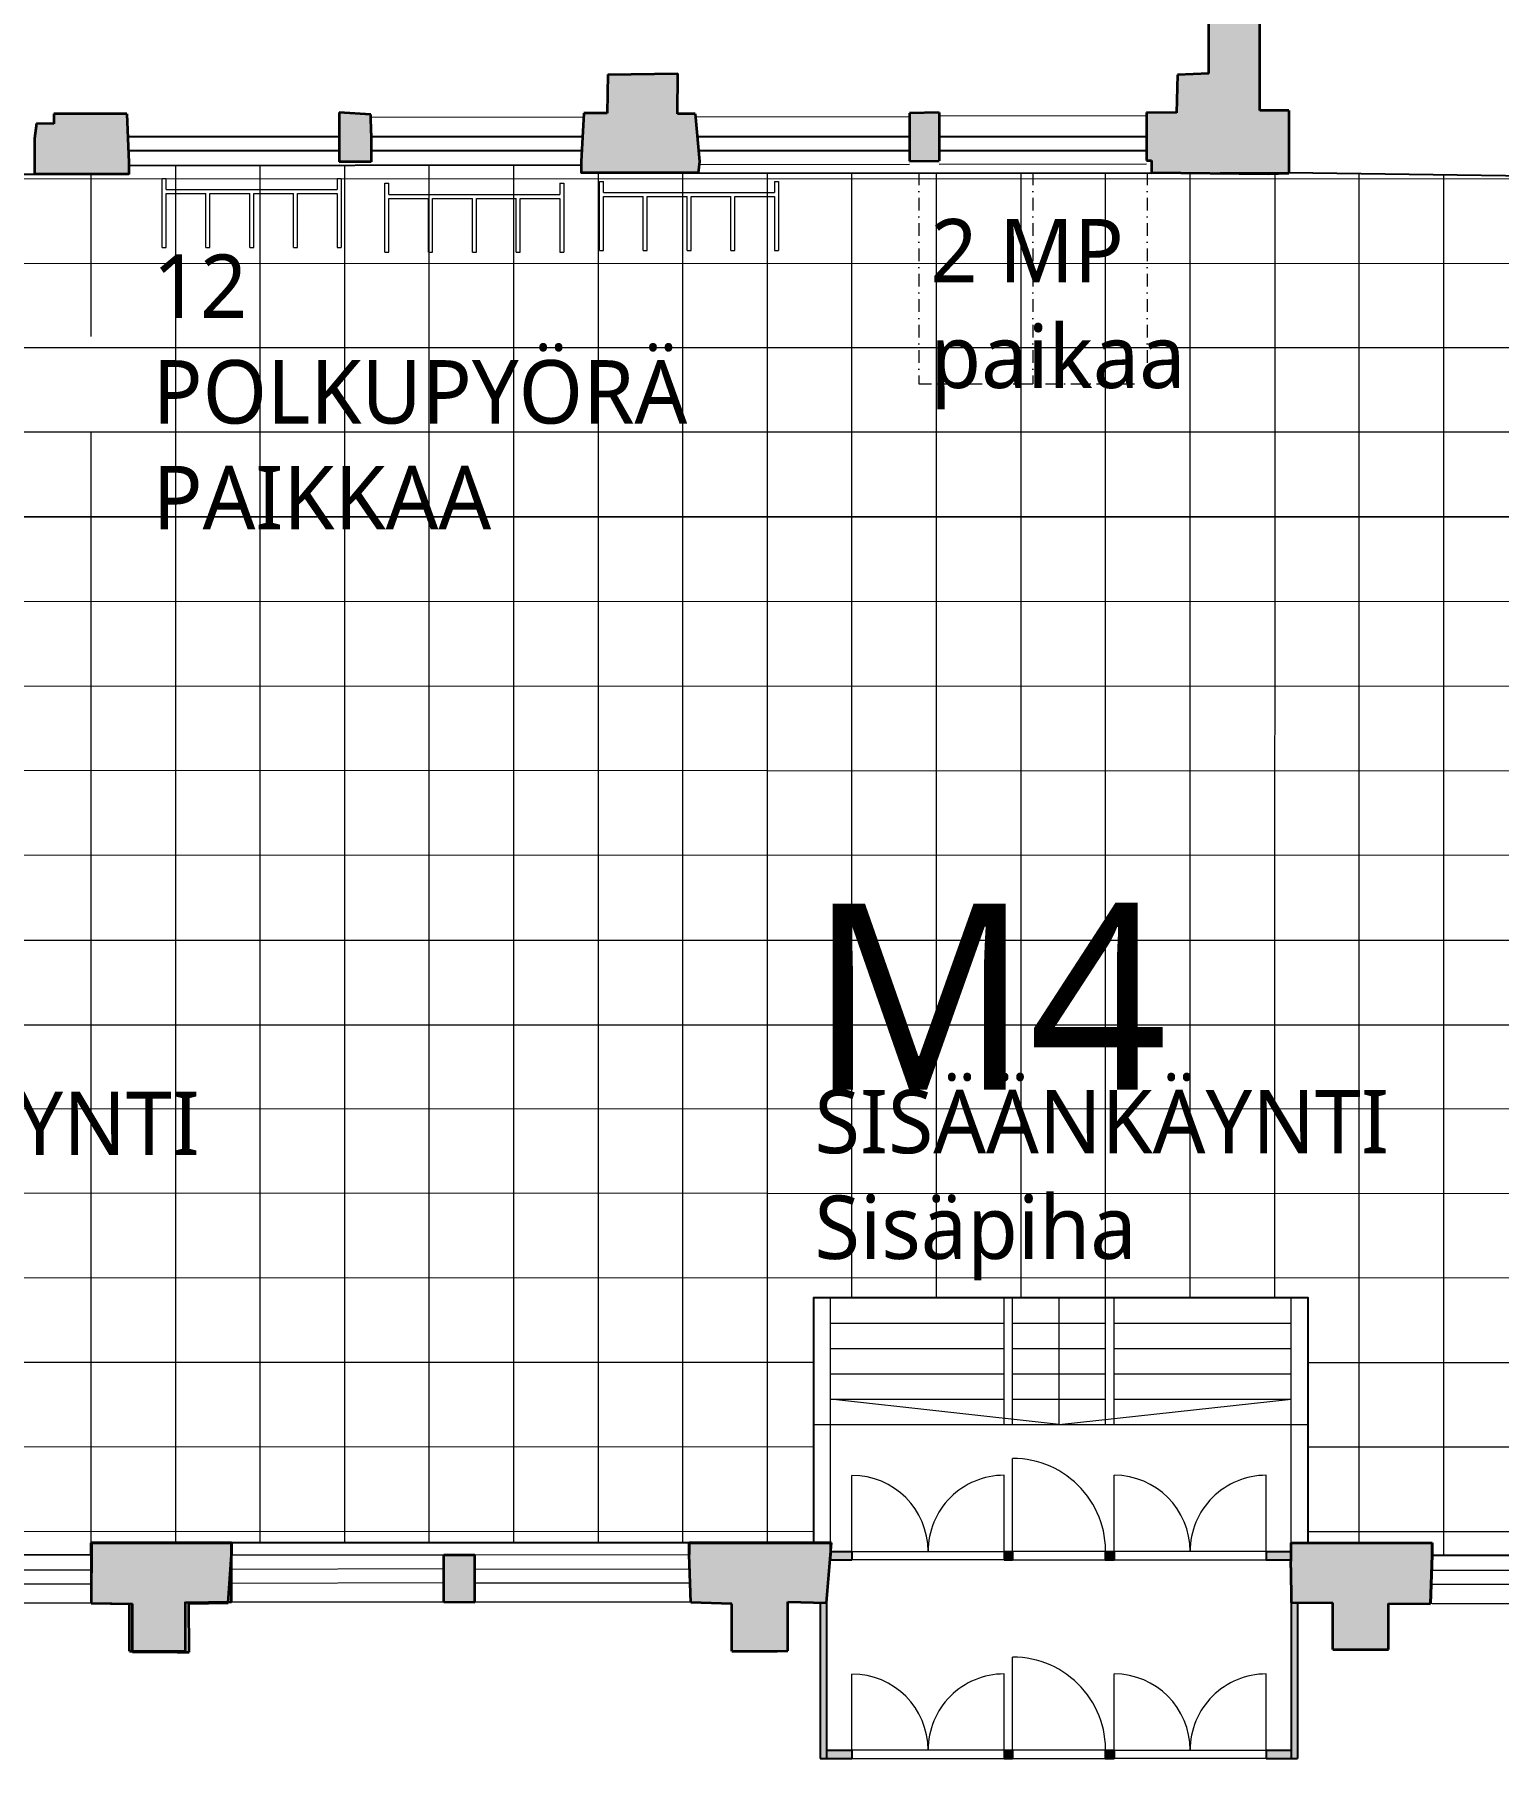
# Model space of a CAD drawing. Header units: millimetres. Extents: x -2569 to 735611, y -420503 to 265310.
# Drawn here: x 388174 to 405492, y 34517 to 54911 of the extents above; entities that cross this region are included whole.
import ezdxf

# ---------------------------------------------------------------- set-up
doc = ezdxf.new("R2010")
doc.units = ezdxf.units.MM
doc.linetypes.add('DASHDOT', pattern=[10, 5, -2.5, 0, -2.5])
doc.layers.add('00 APUVIIVA No plot', color=6, linetype='Continuous', plot=False)
doc.layers.add('02 IKKUNA', color=4, linetype='Continuous')
doc.layers.add('03 TEKSTIT', color=7, linetype='Continuous')
for name, color, linetype, lineweight in [('02 IKKUNAT', 130, 'Continuous', 13), ('02 KANTAVA', 24, 'Continuous', 35), ('02 KANTAVA _väri', 2, 'Continuous', 35), ('02 OVET', 5, 'Continuous', 13), ('02 RAPUT_HISSI', 1, 'Continuous', 5), ('02 SEINALINJA', 151, 'Continuous', 13), ('02 SEINÄLINJA', 151, 'Continuous', 9), ('02 VÄLISEINÄ', 21, 'Continuous', 25), ('02 VÄLISEINÄ _väri', 21, 'Continuous', 25), ('03 Rappukirjain Tapahtumatila', 1, 'Continuous', 18), ('10 AP2', 7, 'DASHDOT', 9), ('11 pyorateline', 250, 'Continuous', 9)]:
    doc.layers.add(name, color=color, linetype=linetype, lineweight=lineweight)
doc.layers.add('02 Ruudukko eheä', color=7, linetype='Continuous', lineweight=9, true_color=0x7c7887)
doc.styles.get("Standard").update_dxf_attribs({"font": ''})
doc.styles.get('Standard').set_extended_font_data('Roboto')

# ---------------------------------------------------------------- blocks, each defined once
blk = doc.blocks.new('teline-fillari')
at = {"ltscale": 30}
for p, q in [((-1324, 0), (-1324, 1020)), ((-1324, 1020), (-1264, 1020)), ((-1264, 855), (-1264, 1020)), ((1264, 1020), (1264, 855)), ((1264, 1020), (1324, 1020)), ((1324, 1020), (1324, 0)), ((-1264, 855), (1264, 855)), ((-1264, 795), (-678, 795)), ((-1264, 0), (-1264, 795)), ((-678, 0), (-678, 795)), ((-618, 795), (-30, 795)), ((-618, 0), (-618, 795)), ((-30, 0), (-30, 795)), ((30, 0), (30, 795)), ((30, 795), (618, 795)), ((618, 0), (618, 795)), ((678, 0), (678, 795)), ((678, 795), (1264, 795)), ((1264, 795), (1264, 0)), ((-678, 0), (-618, 0)), ((-30, 0), (30, 0)), ((-1324, 0), (-1264, 0)), ((618, 0), (678, 0)), ((1264, 0), (1324, 0))]:
    blk.add_line(p, q, dxfattribs=at)
blk = doc.blocks.new('MKH sisäpiha ruudutus')
at = {"layer": '00 APUVIIVA No plot'}
for points in [[(51759, 30142), (55925, 30152), (55926, 30010), (57557, 30021), (62920, 30034), (64558, 30011), (69923, 30013), (71492, 30004), (76855, 29996), (77610, 30003), (77610, 26958), (81258, 26940), (81256, 26819), (91524, 26857), (91524, 30007), (94288, 30007), (99055, 30007), (99055, 30110), (104406, 30119), (104406, 30024), (105792, 30024), (111153, 30020), (112779, 30028), (117332, 29965)], [(119883, 13666), (114470, 13666), (114470, 13817), (113007, 13817), (113007, 16717), (107154, 16716), (107155, 13816), (98612, 13816), (98612, 13674), (95859, 13673)]]:
    blk.add_lwpolyline(points, dxfattribs=at)
at = {"layer": '02 Ruudukko eheä'}
for p, q in [((98610, 28088), (98610, 30007)), ((99610, 13816), (99610, 30111)), ((100610, 13816), (100610, 30112)), ((101610, 13816), (101610, 30114)), ((102610, 13816), (102610, 30116)), ((103610, 13816), (103610, 30118)), ((104610, 13816), (104610, 30024)), ((105610, 13816), (105610, 30024)), ((106610, 13816), (106610, 30023)), ((107610, 16716), (107610, 30022)), ((108610, 16716), (108610, 30022)), ((109610, 16716), (109610, 30021)), ((110610, 16717), (110610, 30020)), ((111610, 16717), (111610, 30022)), ((112611, 16717), (112614, 30027)), ((113610, 13817), (113610, 30017)), ((114610, 13666), (114610, 30003)), ((91524, 29957), (127853, 29949)), ((91524, 28956), (127848, 28948)), ((91524, 27959), (127844, 27959)), ((91524, 26958), (127839, 26958)), ((98610, 13674), (98610, 26963)), ((50353, 25958), (127834, 25958)), ((90865, 25957), (127834, 25949)), ((50353, 24967), (127830, 24949)), ((50353, 23967), (127861, 23949)), ((50353, 22967), (127861, 22949)), ((57105, 21965), (127861, 21949)), ((57106, 20946), (127861, 20946)), ((57108, 19946), (127861, 19946)), ((59484, 18965), (127861, 18949)), ((60476, 17965), (127861, 17949)), ((67610, 16963), (127861, 16949)), ((95859, 15956), (107154, 15953)), ((113007, 15952), (127861, 15949)), ((95859, 14956), (107155, 14953)), ((113007, 14952), (127861, 14949)), ((95859, 13956), (107155, 13953)), ((113007, 13952), (127861, 13949))]:
    blk.add_line(p, q, dxfattribs=at)

msp = doc.modelspace()

# ---------------------------------------------------------------- hatches: boundary and pattern name
at = {"layer": '02 KANTAVA _väri'}
h = msp.add_hatch(color=256, dxfattribs=at)
h.dxf.hatch_style = 1
h.paths.add_polyline_path([(402660, 74827), (402398, 74816), (402398, 75436), (401300, 75436), (401300, 74869), (401665, 74869), (401660, 74538), (402047, 74534), (402073, 64963), (401785, 64963), (401658, 64963), (401658, 64678), (401649, 64214), (401649, 63924), (402044, 63926), (402058, 59526), (401910, 59518), (401910, 59216), (402065, 59200), (402065, 54448), (401694, 54432), (401682, 53984), (401327, 53989), (401327, 53419), (401388, 53419), (401388, 53275), (402770, 53259), (403013, 53267), (403010, 54011), (402670, 54011)])
h = msp.add_hatch(color=256, dxfattribs=at)
h.dxf.hatch_style = 1
h.paths.add_polyline_path([(395988, 53974), (395779, 53974), (395783, 54451), (394954, 54437), (394947, 53979), (394672, 53979), (394640, 53410), (394640, 53276), (396026, 53275), (396039, 53407)])
h = msp.add_hatch(color=256, dxfattribs=at)
h.dxf.hatch_style = 1
h.paths.add_polyline_path([(389268, 53972), (388968, 53972), (388960, 53973), (388710, 53973), (388693, 53964), (388407, 53974), (388401, 53856), (388197, 53859), (388175, 53682), (388175, 53258), (389290, 53258), (389291, 53398)])
h = msp.add_hatch(color=256, dxfattribs=at)
h.dxf.hatch_style = 1
h.paths.add_polyline_path([(392155, 53743), (392152, 53966), (391778, 53990), (391778, 53403), (392155, 53403)])
h = msp.add_hatch(color=256, dxfattribs=at)
h.dxf.hatch_style = 1
h.paths.add_polyline_path([(398877, 53989), (398525, 53981), (398525, 53414), (398877, 53415)])
for points in [[(390503, 37067), (388847, 37067), (388845, 36355), (389299, 36346), (389299, 35789), (389455, 35789), (389835, 35788), (389962, 35790), (389962, 36364), (390503, 36369)], [(404705, 36922), (404705, 37068), (403041, 37068), (403041, 36923), (403037, 36778), (403039, 36362), (403531, 36361), (403531, 35806), (403677, 35806), (404159, 35806), (404191, 35806), (404191, 36353), (404686, 36349)]]:
    msp.add_hatch(color=256, dxfattribs=at).paths.add_polyline_path(points)
h = msp.add_hatch(color=256, dxfattribs=at)
h.paths.add_polyline_path([(397589, 36928), (397589, 37067), (395917, 37067), (395917, 36929), (395937, 36364), (396422, 36346), (396422, 35789), (396578, 35789), (396958, 35788), (397085, 35790), (397085, 36372), (397544, 36361)])
h.paths.add_polyline_path([(393383, 36928), (393017, 36928), (393017, 36371), (393383, 36367)])
at = {"layer": '02 VÄLISEINÄ _väri'}
h = msp.add_hatch(color=256, dxfattribs=at)
h.dxf.hatch_style = 1
h.paths.add_polyline_path([(397589, 36928), (397589, 36967), (397844, 36967), (397844, 36867), (397584, 36867)])
h = msp.add_hatch(color=256, dxfattribs=at)
h.dxf.hatch_style = 1
h.paths.add_polyline_path([(399744, 36968), (399644, 36968), (399644, 36868), (399744, 36868)])
h = msp.add_hatch(color=256, dxfattribs=at)
h.dxf.hatch_style = 1
h.paths.add_polyline_path([(400944, 36968), (400844, 36968, -0.022763), (400840, 36868), (400944, 36868)])
h = msp.add_hatch(color=256, dxfattribs=at)
h.dxf.hatch_style = 1
h.paths.add_polyline_path([(403041, 36968), (402744, 36968), (402744, 36868), (403040, 36868), (403041, 36923)])
h = msp.add_hatch(color=256, dxfattribs=at)
h.dxf.hatch_style = 1
h.paths.add_polyline_path([(397544, 36361), (397469, 36363), (397469, 34517), (397544, 34517)])
h = msp.add_hatch(color=256, dxfattribs=at)
h.dxf.hatch_style = 1
h.paths.add_polyline_path([(403114, 36362), (403039, 36362), (403039, 34518), (403114, 34518)])
h = msp.add_hatch(color=256, dxfattribs=at)
h.dxf.hatch_style = 1
h.paths.add_polyline_path([(397844, 34617), (397544, 34617), (397544, 34517), (397844, 34517)])
h = msp.add_hatch(color=256, dxfattribs=at)
h.dxf.hatch_style = 1
h.paths.add_polyline_path([(399744, 34618), (399644, 34618), (399644, 34518), (399744, 34518)])
h = msp.add_hatch(color=256, dxfattribs=at)
h.dxf.hatch_style = 1
h.paths.add_polyline_path([(400944, 34618), (400844, 34618, -0.022763), (400840, 34518), (400944, 34518)])
h = msp.add_hatch(color=256, dxfattribs=at)
h.dxf.hatch_style = 1
h.paths.add_polyline_path([(403039, 34618), (402744, 34618), (402744, 34518), (403039, 34518)])

# ---------------------------------------------------------------- linework, layer by layer
at = {"layer": '02 IKKUNA', "color": 4}
for p, q in [((389275, 53705), (391777, 53705)), ((392154, 53705), (394657, 53705)), ((396012, 53705), (398523, 53705)), ((398876, 53705), (401326, 53705)), ((389281, 53540), (391777, 53540)), ((392154, 53540), (394657, 53540)), ((396027, 53540), (398523, 53540)), ((398876, 53540), (401326, 53540))]:
    msp.add_line(p, q, dxfattribs=at)
at = {"layer": '02 IKKUNAT', "linetype": 'Continuous'}
for p, q in [((386295, 36749), (388845, 36749)), ((390503, 36756), (393016, 36766)), ((393383, 36762), (395938, 36759)), ((404686, 36745), (407236, 36745)), ((386295, 36584), (388845, 36584)), ((390503, 36591), (393016, 36601)), ((393383, 36597), (395938, 36594)), ((404686, 36580), (407236, 36580)), ((404686, 36579), (407236, 36579))]:
    msp.add_line(p, q, dxfattribs=at)
at = {"layer": '02 KANTAVA'}
for p, q in [((402670, 54011), (402660, 74827)), ((402065, 54448), (402065, 59200)), ((394954, 54437), (394947, 53979)), ((394954, 54437), (395783, 54451)), ((395779, 53974), (395783, 54451)), ((401694, 54432), (401682, 53984)), ((402065, 54448), (401694, 54432)), ((388197, 53859), (388175, 53682)), ((388401, 53856), (388197, 53859)), ((388401, 53974), (388401, 53856)), ((389268, 53972), (388401, 53974)), ((389268, 53972), (389291, 53398)), ((392152, 53966), (391778, 53990)), ((391778, 53990), (391778, 53403)), ((392155, 53743), (392152, 53966)), ((394672, 53979), (394640, 53410)), ((394947, 53979), (394672, 53979)), ((395988, 53974), (395779, 53974)), ((395988, 53974), (396039, 53407)), ((398877, 53989), (398525, 53981)), ((398525, 53981), (398525, 53414)), ((398877, 53989), (398877, 53415)), ((401682, 53984), (401327, 53989)), ((401327, 53989), (401327, 53419)), ((403010, 54011), (402670, 54011)), ((403010, 54011), (403013, 53267)), ((388175, 53682), (388175, 53258)), ((392155, 53743), (392155, 53403)), ((389290, 53258), (388175, 53258)), ((389291, 53398), (389290, 53258)), ((392155, 53403), (391778, 53403)), ((394640, 53410), (394640, 53276)), ((396026, 53275), (394640, 53276)), ((396039, 53407), (396026, 53275)), ((398525, 53414), (398877, 53415)), ((401327, 53419), (401388, 53419)), ((401388, 53419), (401388, 53275)), ((402770, 53259), (401388, 53275)), ((403013, 53267), (402770, 53259)), ((388847, 37067), (388845, 36355)), ((388846, 36925), (388845, 36354)), ((388846, 36925), (388845, 36354)), ((388846, 36925), (388845, 36354)), ((388846, 36925), (388845, 36354)), ((388846, 37067), (390503, 37067)), ((388846, 36925), (388846, 37067)), ((388846, 37067), (390503, 37067)), ((388846, 36925), (388846, 37067)), ((388846, 37067), (390503, 37067)), ((388846, 36925), (388846, 37067)), ((388846, 37067), (390503, 37067)), ((388846, 36925), (388846, 37067)), ((390503, 37067), (388847, 37067)), ((390466, 36360), (390503, 36926)), ((390466, 36360), (390503, 36926)), ((390466, 36360), (390503, 36926)), ((390466, 36360), (390503, 36926)), ((390503, 36369), (390503, 37067)), ((390503, 37067), (390503, 36926)), ((390503, 37067), (390503, 36926)), ((390503, 37067), (390503, 36926)), ((390503, 37067), (390503, 36926)), ((393017, 36371), (393017, 36928)), ((393017, 36928), (393383, 36928)), ((393017, 36371), (393017, 36928)), ((393017, 36928), (393383, 36928)), ((393017, 36371), (393017, 36928)), ((393017, 36928), (393383, 36928)), ((393017, 36371), (393017, 36928)), ((393017, 36928), (393383, 36928)), ((393017, 36371), (393017, 36928)), ((393017, 36928), (393383, 36928)), ((393383, 36367), (393383, 36928)), ((393383, 36367), (393383, 36928)), ((393383, 36367), (393383, 36928)), ((393383, 36367), (393383, 36928)), ((393383, 36367), (393383, 36928)), ((397600, 37067), (395917, 37067)), ((395917, 37067), (395917, 36929)), ((395917, 36929), (395917, 37067)), ((395917, 37067), (397589, 37067)), ((395917, 36929), (395917, 37067)), ((395917, 37067), (397589, 37067)), ((395917, 36929), (395917, 37067)), ((395917, 37067), (397589, 37067)), ((395917, 36929), (395917, 37067)), ((395917, 37067), (397589, 37067)), ((395937, 36364), (395917, 36929)), ((395937, 36364), (395917, 36929)), ((395937, 36364), (395917, 36929)), ((395937, 36364), (395917, 36929)), ((395937, 36364), (395917, 36929)), ((397544, 36361), (397600, 37067)), ((397544, 36361), (397589, 36928)), ((397544, 36361), (397589, 36928)), ((397544, 36361), (397589, 36928)), ((397544, 36361), (397589, 36928)), ((397589, 37067), (397589, 36928)), ((397589, 37067), (397589, 36928)), ((397589, 37067), (397589, 36928)), ((397589, 37067), (397589, 36928)), ((397589, 37067), (397589, 36928)), ((403037, 36778), (403041, 36923)), ((403037, 36778), (403041, 36923)), ((403037, 36778), (403041, 36923)), ((403041, 37068), (404705, 37068)), ((403041, 36923), (403041, 37068)), ((403041, 37068), (404705, 37068)), ((403041, 36923), (403041, 37068)), ((403041, 37068), (404705, 37068)), ((403041, 36923), (403041, 37068)), ((403041, 37068), (404705, 37068)), ((403041, 36923), (403041, 37068)), ((403041, 37068), (404705, 37068)), ((403041, 36923), (403041, 37068)), ((404686, 36349), (404705, 36922)), ((404705, 36922), (404686, 36349)), ((404705, 36922), (404686, 36349)), ((404705, 37068), (404705, 36922)), ((404705, 37068), (404705, 36922)), ((404705, 37068), (404705, 36922)), ((404705, 37068), (404705, 36922)), ((404705, 37068), (404705, 36922)), ((403037, 36778), (403039, 36362)), ((403037, 36778), (403039, 36362)), ((403037, 36778), (403039, 36362)), ((388845, 36355), (389299, 36346)), ((388845, 36354), (389335, 36347)), ((388845, 36354), (389335, 36347)), ((388845, 36354), (389335, 36347)), ((388845, 36354), (389335, 36347)), ((389299, 35789), (389299, 36346)), ((389335, 35779), (389335, 36347)), ((389335, 35779), (389335, 36347)), ((389335, 35779), (389335, 36347)), ((389335, 35779), (389335, 36347)), ((389962, 35790), (389962, 36372)), ((389962, 36364), (390503, 36369)), ((389998, 36353), (390466, 36360)), ((389998, 36353), (390466, 36360)), ((389998, 36353), (390466, 36360)), ((389998, 36353), (390466, 36360)), ((390003, 35776), (389998, 36353)), ((390003, 35776), (389998, 36353)), ((390003, 35776), (389998, 36353)), ((390003, 35776), (389998, 36353)), ((393017, 36371), (393383, 36367)), ((393017, 36371), (393383, 36367)), ((393017, 36371), (393383, 36367)), ((393017, 36371), (393383, 36367)), ((393017, 36371), (393383, 36367)), ((396422, 36346), (395937, 36364)), ((396422, 36346), (395937, 36364)), ((396422, 36346), (395937, 36364)), ((396422, 36346), (395937, 36364)), ((396422, 36346), (395937, 36364)), ((396422, 35789), (396422, 36346)), ((396422, 35789), (396422, 36346)), ((396422, 35789), (396422, 36346)), ((396422, 35789), (396422, 36346)), ((396422, 35789), (396422, 36346)), ((397085, 35790), (397085, 36372)), ((397085, 36372), (397544, 36361)), ((397085, 35790), (397085, 36372)), ((397085, 36372), (397544, 36361)), ((397085, 35790), (397085, 36372)), ((397085, 36372), (397544, 36361)), ((397085, 35790), (397085, 36372)), ((397085, 36372), (397544, 36361)), ((397085, 35790), (397085, 36372)), ((397085, 36372), (397544, 36361)), ((403039, 36362), (403531, 36361)), ((403039, 36362), (403531, 36361)), ((403039, 36362), (403531, 36361)), ((403039, 36362), (403531, 36361)), ((403039, 36362), (403531, 36361)), ((403531, 35806), (403531, 36361)), ((403531, 35806), (403531, 36361)), ((403531, 35806), (403531, 36361)), ((403531, 35806), (403531, 36361)), ((403531, 35806), (403531, 36361)), ((404191, 35806), (404191, 36353)), ((404191, 36353), (404686, 36349)), ((404191, 35806), (404191, 36353)), ((404191, 36353), (404686, 36349)), ((404191, 35806), (404191, 36353)), ((404191, 36353), (404686, 36349)), ((404191, 35806), (404191, 36353)), ((404191, 36353), (404686, 36349)), ((404191, 35806), (404191, 36353)), ((404191, 36353), (404686, 36349)), ((389299, 35789), (389455, 35789)), ((389335, 35779), (389480, 35778)), ((389335, 35779), (389480, 35778)), ((389335, 35779), (389480, 35778)), ((389335, 35779), (389480, 35778)), ((389455, 35789), (389835, 35788)), ((389480, 35778), (389860, 35778)), ((389480, 35778), (389860, 35778)), ((389480, 35778), (389860, 35778)), ((389480, 35778), (389860, 35778)), ((389835, 35788), (389962, 35790)), ((389860, 35776), (390003, 35776)), ((389860, 35776), (390003, 35776)), ((389860, 35776), (390003, 35776)), ((389860, 35776), (390003, 35776)), ((396422, 35789), (396578, 35789)), ((396422, 35789), (396578, 35789)), ((396422, 35789), (396578, 35789)), ((396422, 35789), (396578, 35789)), ((396422, 35789), (396578, 35789)), ((396578, 35789), (396958, 35788)), ((396578, 35789), (396958, 35788)), ((396578, 35789), (396958, 35788)), ((396578, 35789), (396958, 35788)), ((396578, 35789), (396958, 35788)), ((396958, 35788), (397085, 35790)), ((396958, 35788), (397085, 35790)), ((396958, 35788), (397085, 35790)), ((396958, 35788), (397085, 35790)), ((396958, 35788), (397085, 35790)), ((403531, 35806), (403677, 35806)), ((403531, 35806), (404191, 35806)), ((403531, 35806), (404191, 35806)), ((403677, 35806), (404159, 35806)), ((404057, 35806), (404191, 35806))]:
    msp.add_line(p, q, dxfattribs=at)
at = {"layer": '02 OVET'}
for p, q in [((399744, 36868), (399744, 38068)), ((397844, 36867), (397844, 37867)), ((399644, 36868), (399644, 37868)), ((400944, 36868), (400944, 37868)), ((402744, 36868), (402744, 37868)), ((397844, 36967), (399644, 36967)), ((399644, 36967), (399644, 36868)), ((400840, 36968), (399744, 36968)), ((400840, 36868), (400840, 36968)), ((402744, 36968), (400944, 36968)), ((402744, 36868), (402744, 36968)), ((399644, 36868), (397844, 36867)), ((399744, 36868), (400840, 36868)), ((400944, 36868), (402744, 36868)), ((399744, 34518), (399744, 35718)), ((397844, 34517), (397844, 35517)), ((399644, 34518), (399644, 35518)), ((400944, 34518), (400944, 35518)), ((402744, 34518), (402744, 35518)), ((399644, 34618), (397844, 34617)), ((397844, 34517), (399644, 34518)), ((399644, 34518), (399644, 34618)), ((400840, 34618), (399744, 34618)), ((399744, 34518), (400840, 34518)), ((400840, 34518), (400840, 34618)), ((400944, 34518), (400944, 34618)), ((400944, 34618), (402744, 34618)), ((402744, 34518), (400944, 34518))]:
    msp.add_line(p, q, dxfattribs=at)
for centre, radius, start, end in [((399744, 36968), 1100, 354.7866, 90.0025), ((397844, 36967), 900, 0.0025, 90.0025), ((399644, 36968), 900, 90.0025, 180.0025), ((400944, 36968), 900, 0.0025, 90.0025), ((402744, 36968), 900, 90.0025, 180.0025), ((399744, 34618), 1100, 354.7866, 90.0025), ((397844, 34617), 900, 0.0025, 90.0025), ((399644, 34618), 900, 90.0025, 180.0025), ((400944, 34618), 900, 0.0025, 90.0025), ((402744, 34618), 900, 90.0025, 180.0025)]:
    msp.add_arc(centre, radius, start, end, dxfattribs=at)
at = {"layer": '02 RAPUT_HISSI'}
for p, q in [((397389, 39967), (403241, 39968)), ((397389, 37067), (397389, 39967)), ((397589, 37067), (397589, 39967)), ((399644, 38468), (399644, 39968)), ((399744, 38468), (399744, 39968)), ((400294, 38468), (400294, 39968)), ((400844, 38468), (400844, 39968)), ((400944, 38468), (400944, 39968)), ((403041, 37068), (403041, 39968)), ((403241, 37068), (403241, 39968)), ((397589, 39667), (399644, 39668)), ((399744, 39668), (400844, 39668)), ((400944, 39668), (403041, 39668)), ((397589, 39367), (399644, 39368)), ((399744, 39368), (400844, 39368)), ((400944, 39368), (403041, 39368)), ((397589, 39067), (399644, 39068)), ((399744, 39068), (400844, 39068)), ((400944, 39068), (403041, 39068)), ((397589, 38767), (399644, 38768)), ((400294, 38468), (397589, 38767)), ((399744, 38768), (400844, 38768)), ((400294, 38468), (403041, 38768)), ((400944, 38768), (403041, 38768)), ((397389, 38467), (403241, 38468))]:
    msp.add_line(p, q, dxfattribs=at)
at = {"layer": '02 SEINALINJA', "linetype": 'Continuous'}
for p, q in [((387273, 36924), (388846, 36925)), ((390503, 36926), (393017, 36928)), ((393383, 36928), (395917, 36929)), ((404705, 36922), (407236, 36920)), ((388845, 36355), (386295, 36354)), ((390503, 36369), (393017, 36371)), ((393383, 36371), (395917, 36372)), ((404705, 36351), (407236, 36349))]:
    msp.add_line(p, q, dxfattribs=at)
at = {"layer": '02 SEINÄLINJA'}
for p, q in [((394669, 53933), (392150, 53928)), ((395992, 53936), (398523, 53941)), ((398876, 53947), (401326, 53952)), ((391777, 53365), (389289, 53361)), ((394640, 53370), (392154, 53366)), ((396037, 53372), (398523, 53377)), ((398876, 53377), (401326, 53381))]:
    msp.add_line(p, q, dxfattribs=at)
at = {"layer": '02 VÄLISEINÄ'}
for p, q in [((397589, 36967), (397844, 36967)), ((397592, 36967), (397589, 36867)), ((397844, 36967), (397844, 36867)), ((399644, 36968), (399744, 36968)), ((399644, 36968), (399644, 36868)), ((399744, 36968), (399744, 36868)), ((400844, 36968), (400840, 36868)), ((400844, 36968), (400944, 36968)), ((400944, 36968), (400944, 36868)), ((402744, 36968), (403041, 36968)), ((402744, 36968), (402744, 36868)), ((403041, 36968), (403040, 36868)), ((397589, 36867), (397844, 36867)), ((399644, 36868), (399744, 36868)), ((400840, 36868), (400944, 36868)), ((402744, 36868), (403041, 36868)), ((397469, 36361), (397469, 34517)), ((397469, 36361), (397544, 36361)), ((397544, 36361), (397544, 34517)), ((403039, 36362), (403039, 34518)), ((403039, 36362), (403114, 36362)), ((403114, 36362), (403114, 34518)), ((397469, 34517), (397844, 34517)), ((397544, 34617), (397844, 34617)), ((397844, 34617), (397844, 34517)), ((399644, 34618), (399744, 34618)), ((399644, 34618), (399644, 34518)), ((399644, 34518), (399744, 34518)), ((399744, 34618), (399744, 34518)), ((400844, 34618), (400840, 34518)), ((400840, 34518), (400944, 34518)), ((400844, 34618), (400944, 34618)), ((400944, 34618), (400944, 34518)), ((402744, 34618), (403041, 34618)), ((402744, 34618), (402744, 34518)), ((402744, 34518), (403114, 34518))]:
    msp.add_line(p, q, dxfattribs=at)
at = {"layer": '10 AP2', "ltscale": 30}
for p, q in [((398634, 53279), (398634, 50779)), ((399984, 53279), (399984, 50779)), ((401334, 53279), (401334, 50779)), ((398634, 50779), (401334, 50779))]:
    msp.add_line(p, q, dxfattribs=at)

# ---------------------------------------------------------------- block references
at = {"layer": '02 Ruudukko eheä'}
msp.add_blockref('MKH sisäpiha ruudutus', (290234, 23251), dxfattribs=at)
at = {"layer": '11 pyorateline', "xscale": 0.8, "yscale": 0.8, "zscale": 0.8}
for p in [(390744, 52393), (393378, 52335), (395917, 52357)]:
    msp.add_blockref('teline-fillari', p, dxfattribs=at)

# ---------------------------------------------------------------- texts
at = {"layer": '03 Rappukirjain Tapahtumatila', "lineweight": 100}
msp.add_text('M4', height=2200, dxfattribs=at).set_placement((397339, 42430))
at = {"layer": '03 TEKSTIT', "char_height": 750, "attachment_point": 1}
for s, width, insert in [('{\\fRoboto|b0|i0|c0|p2;SISÄÄNKÄYNTI\\PSisäpiha}', 8143.07, (397402, 42427)), ('SISÄÄNKÄYNTI\\PSisäpiha', 6821.71, (383337, 42405))]:
    msp.add_mtext_dynamic_manual_height_columns(s, width=width, gutter_width=5000, heights=[0], dxfattribs=dict(at, insert=insert))
at = {"layer": '10 AP2', "char_height": 750, "attachment_point": 1}
for s, width, heights, insert in [('{\\fRoboto|b0|i0|c0|p2;2 MP\\Ppaikaa}', 5293.6, [4002], (398771, 52729)), ('12\\PPOLKUPYÖRÄ\\PPAIKKAA  ', 15186.1, [7992], (389572, 52309))]:
    msp.add_mtext_dynamic_manual_height_columns(s, width=width, gutter_width=1, heights=heights, dxfattribs=dict(at, insert=insert))

doc.saveas('drawing.dxf')
